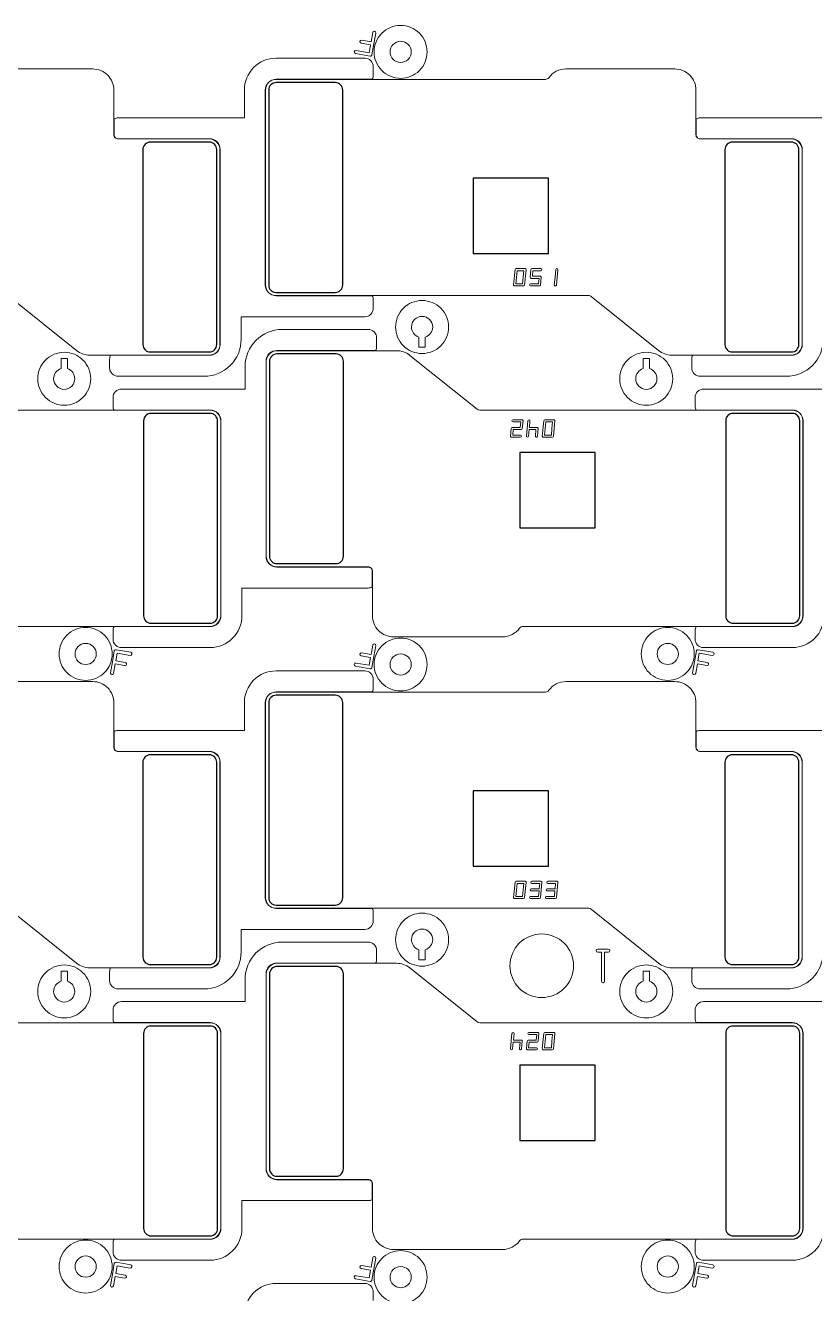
# Model space of a CAD drawing. Extents: x 2541 to 3941, y 2348 to 3338.
# Drawn here: x 3511.5 to 3548.7, y 2758.2 to 2818 of the extents above; entities that cross this region are included whole.
import ezdxf

# ---------------------------------------------------------------- set-up
doc = ezdxf.new("R2010")
doc.units = 0
doc.layers.get('0').update_dxf_attribs({"lineweight": 0})
doc.layers.add('barcodea-b_layer1', color=2, linetype='Continuous')
doc.layers.add('susa-b_layer0', color=1, linetype='Continuous')

msp = doc.modelspace()

# ---------------------------------------------------------------- linework, layer by layer
at = {"linetype": 'Continuous'}
for points in [[(3528.0033, 2817.65563, 1), (3527.85558, 2817.68168), (3527.77804, 2817.24194), (3527.3383, 2817.31948, 1), (3527.31226, 2817.17176), (3527.752, 2817.09422), (3527.68748, 2816.72834), (3527.07654, 2816.83606, 1), (3527.0505, 2816.68834), (3527.7353, 2816.56759, 0.414237), (3527.82218, 2816.62843), (3527.91268, 2817.14169), (3527.9128, 2817.14237)], [(3530.4251, 2816.76785, 0.414215), (3529.1751, 2818.01785, 0.414215), (3527.9251, 2816.76785, 0.414215), (3529.1751, 2815.51785, 0.414215)], [(3529.6751, 2816.76785, -0.414217), (3529.1751, 2816.26785, -0.414217), (3528.6751, 2816.76785, -0.414217), (3529.1751, 2817.26785, -0.414217)], [(3520.64959, 2802.957), (3520.64959, 2812.15688, 0.414219), (3520.14947, 2812.65701), (3515.84249, 2812.65701, -0.414223), (3515.64249, 2812.85701), (3515.64249, 2814.96181, 0.414215), (3514.64249, 2815.9618), (3509.5056, 2815.9618, 0.24029), (3508.69596, 2815.5492, -0.240069), (3508.53453, 2815.46701), (3495.82948, 2815.46701, 0.414366), (3495.3296, 2814.96689), (3495.3296, 2805.76701, 0.414365), (3495.82948, 2805.26688), (3510.57901, 2805.26688, -0.170771), (3510.70422, 2805.22284), (3513.87516, 2802.6771, 0.170765), (3514.50127, 2802.45688), (3520.14947, 2802.45688, 0.414218)], [(3527.88437, 2804.66688), (3527.88437, 2805.06688, 0.124386), (3527.83636, 2805.25688), (3523.29948, 2805.25688, -0.414365), (3522.7896, 2805.76701), (3522.7896, 2814.96688, -0.414366), (3523.29948, 2815.47701), (3527.83636, 2815.47701, 0.124392), (3527.88437, 2815.66701), (3527.88437, 2816.06701, 0.414218), (3527.48437, 2816.46701), (3523.29948, 2816.46701, 0.414364), (3521.7996, 2814.96638), (3521.7996, 2813.65701), (3515.84249, 2813.65701, 0.124388), (3515.65249, 2813.60901), (3515.65249, 2812.85701, 0.414224), (3515.84249, 2812.66701), (3520.14947, 2812.66701, -0.414218), (3520.65959, 2812.15688), (3520.65959, 2802.957, -0.414217), (3520.14947, 2802.44688), (3515.4905, 2802.44688, 0.124388), (3515.44249, 2802.25688), (3515.44249, 2801.85688, 0.414218), (3515.84249, 2801.45688), (3519.89959, 2801.45688, 0.414215), (3521.64959, 2803.20688), (3521.64959, 2804.26688), (3527.48437, 2804.26688, 0.414218)], [(3548.11959, 2802.957), (3548.11959, 2812.15688, 0.414219), (3547.61947, 2812.65701), (3543.31249, 2812.65701, -0.414223), (3543.11249, 2812.85701), (3543.11249, 2814.96181, 0.414215), (3542.11249, 2815.9618), (3536.9756, 2815.9618, 0.24029), (3536.16596, 2815.5492, -0.240069), (3536.00453, 2815.46701), (3523.29948, 2815.46701, 0.414366), (3522.7996, 2814.96689), (3522.7996, 2805.76701, 0.414365), (3523.29948, 2805.26688), (3538.04901, 2805.26688, -0.170771), (3538.17422, 2805.22284), (3541.34516, 2802.6771, 0.170765), (3541.97127, 2802.45688), (3547.61947, 2802.45688, 0.414218)], [(3535.09475, 2806.48429, 0.443552), (3535.0448, 2806.53906), (3534.62329, 2806.53906, 0.387555), (3534.57335, 2806.49383), (3534.50447, 2805.77478, 0.443552), (3534.55442, 2805.72001), (3534.97592, 2805.72001, 0.387555), (3535.02587, 2805.76524)], [(3535.81031, 2806.12477, 0.443552), (3535.76036, 2806.17953), (3535.3937, 2806.17953), (3535.41856, 2806.43906), (3535.79497, 2806.43906, 1), (3535.79497, 2806.53906), (3535.37329, 2806.53906, 0.387555), (3535.32335, 2806.49383), (3535.28891, 2806.1343, 0.443552), (3535.33886, 2806.07953), (3535.70552, 2806.07953), (3535.68066, 2805.82001), (3535.30425, 2805.82001, 1), (3535.30425, 2805.72001), (3535.72592, 2805.72001, 0.387555), (3535.77587, 2805.76524)], [(3536.59475, 2806.48429, 1), (3536.4952, 2806.49383), (3536.46076, 2806.1343), (3536.42633, 2805.77478, 1), (3536.52587, 2805.76524), (3536.56031, 2806.12477)], [(3531.43768, 2803.783, 0.414215), (3530.18768, 2805.033, 0.414215), (3528.93768, 2803.783, 0.414215), (3530.18768, 2802.533, 0.414215)], [(3530.68768, 2803.783, -0.327542), (3530.33768, 2803.30603), (3530.33768, 2802.83185), (3530.03768, 2802.83185), (3530.03768, 2803.30603, -0.327544), (3529.68768, 2803.783, -0.414217), (3530.18768, 2804.283, -0.414217)], [(3528.04341, 2802.86688), (3528.04341, 2803.26688, 0.414218), (3527.64341, 2803.66688), (3523.5863, 2803.66688, 0.414215), (3521.8363, 2801.91688), (3521.8363, 2800.85688), (3516.00153, 2800.85688, 0.414218), (3515.60153, 2800.45688), (3515.60153, 2800.05688, 0.124388), (3515.64953, 2799.86688), (3520.18642, 2799.86688, -0.414365), (3520.69629, 2799.35675), (3520.69629, 2790.15688, -0.414366), (3520.18642, 2789.64675), (3515.64953, 2789.64675, 0.124388), (3515.60153, 2789.45675), (3515.60153, 2789.05675, 0.414218), (3516.00153, 2788.65675), (3520.18642, 2788.65675, 0.414364), (3521.68629, 2790.15738), (3521.68629, 2791.46675), (3527.64341, 2791.46675, 0.124386), (3527.83341, 2791.51475), (3527.83341, 2792.26675, 0.414224), (3527.64341, 2792.45675), (3523.33643, 2792.45675, -0.414218), (3522.8263, 2792.96688), (3522.8263, 2802.16676, -0.414217), (3523.33643, 2802.67688), (3527.9954, 2802.67688, 0.124392)], [(3520.68629, 2790.15687), (3520.68629, 2799.35675, 0.414365), (3520.18642, 2799.85688), (3505.43689, 2799.85688, -0.170771), (3505.31168, 2799.90092), (3502.14074, 2802.44666, 0.170765), (3501.51463, 2802.66688), (3495.86643, 2802.66688, 0.414218), (3495.3663, 2802.16676), (3495.3663, 2792.96688, 0.414219), (3495.86643, 2792.46675), (3500.17341, 2792.46675, -0.414223), (3500.37341, 2792.26675), (3500.37341, 2790.16195, 0.414215), (3501.3734, 2789.16196), (3506.5103, 2789.16196, 0.24029), (3507.31994, 2789.57456, -0.240069), (3507.48137, 2789.65675), (3520.18642, 2789.65675, 0.414366)], [(3514.54822, 2801.34076, 0.414215), (3513.29822, 2802.59076, 0.414215), (3512.04822, 2801.34076, 0.414215), (3513.29822, 2800.09076, 0.414215)], [(3513.79822, 2801.34076, -0.414217), (3513.29822, 2800.84076, -0.414217), (3512.79822, 2801.34076, -0.327542), (3513.14822, 2801.81773), (3513.14822, 2802.29191), (3513.44822, 2802.29191), (3513.44822, 2801.81773, -0.327544)], [(3548.15629, 2790.15687), (3548.15629, 2799.35675, 0.414365), (3547.65642, 2799.85688), (3532.90689, 2799.85688, -0.170771), (3532.78168, 2799.90092), (3529.61074, 2802.44666, 0.170765), (3528.98463, 2802.66688), (3523.33643, 2802.66688, 0.414218), (3522.8363, 2802.16676), (3522.8363, 2792.96688, 0.414219), (3523.33643, 2792.46675), (3527.64341, 2792.46675, -0.414223), (3527.84341, 2792.26675), (3527.84341, 2790.16195, 0.414215), (3528.8434, 2789.16196), (3533.9803, 2789.16196, 0.24029), (3534.78994, 2789.57456, -0.240069), (3534.95137, 2789.65675), (3547.65642, 2789.65675, 0.414366)], [(3542.01822, 2801.34076, 0.414215), (3540.76822, 2802.59076, 0.414215), (3539.51822, 2801.34076, 0.414215), (3540.76822, 2800.09076, 0.414215)], [(3541.26822, 2801.34076, -0.414217), (3540.76822, 2800.84076, -0.414217), (3540.26822, 2801.34076, -0.327542), (3540.61822, 2801.81773), (3540.61822, 2802.29191), (3540.91822, 2802.29191), (3540.91822, 2801.81773, -0.327544)], [(3534.95142, 2799.34898, 0.443552), (3534.90148, 2799.40375), (3534.4798, 2799.40375, 1), (3534.4798, 2799.30375), (3534.84663, 2799.30375), (3534.82178, 2799.04423), (3534.44554, 2799.04423, 0.387555), (3534.39559, 2798.99899), (3534.36115, 2798.63947, 0.443552), (3534.4111, 2798.5847), (3534.83278, 2798.5847, 1), (3534.83278, 2798.6847), (3534.46594, 2798.6847), (3534.4908, 2798.94423), (3534.86704, 2798.94423, 0.387555), (3534.91699, 2798.98946)], [(3535.66699, 2798.98946, 0.443552), (3535.61704, 2799.04423), (3535.25038, 2799.04423), (3535.27957, 2799.34898, 1), (3535.18003, 2799.35852), (3535.11115, 2798.63947, 1), (3535.2107, 2798.62993), (3535.2408, 2798.94423), (3535.5622, 2798.94423), (3535.53301, 2798.63947, 1), (3535.63255, 2798.62993)], [(3536.45142, 2799.34898, 0.443552), (3536.40148, 2799.40375), (3535.97997, 2799.40375, 0.387555), (3535.93003, 2799.35852), (3535.86115, 2798.63947, 0.443552), (3535.9111, 2798.5847), (3536.3326, 2798.5847, 0.387555), (3536.38255, 2798.62993)], [(3515.5608, 2788.35591, 0.414215), (3514.3108, 2789.60591, 0.414215), (3513.0608, 2788.35591, 0.414215), (3514.3108, 2787.10591, 0.414215)], [(3543.0308, 2788.35591, 0.414215), (3541.7808, 2789.60591, 0.414215), (3540.5308, 2788.35591, 0.414215), (3541.7808, 2787.10591, 0.414215)], [(3530.4251, 2787.85785, 0.414215), (3529.1751, 2789.10785, 0.414215), (3527.9251, 2787.85785, 0.414215), (3529.1751, 2786.60785, 0.414215)], [(3514.8108, 2788.35591, -0.414217), (3514.3108, 2787.85591, -0.414217), (3513.8108, 2788.35591, -0.414217), (3514.3108, 2788.85591, -0.414217)], [(3516.4354, 2788.43542), (3515.7506, 2788.55617, 0.414237), (3515.66372, 2788.49533), (3515.57322, 2787.98207), (3515.5731, 2787.98139), (3515.4826, 2787.46813, 1), (3515.63032, 2787.44208), (3515.70785, 2787.88182), (3516.14759, 2787.80428, 1), (3516.17364, 2787.952), (3515.7339, 2788.02954), (3515.79842, 2788.39542), (3516.40936, 2788.2877, 1)], [(3528.0033, 2788.74563, 1), (3527.85558, 2788.77168), (3527.77804, 2788.33194), (3527.3383, 2788.40948, 1), (3527.31226, 2788.26176), (3527.752, 2788.18422), (3527.68748, 2787.81834), (3527.07654, 2787.92606, 1), (3527.0505, 2787.77834), (3527.7353, 2787.65759, 0.414237), (3527.82218, 2787.71843), (3527.91268, 2788.23169), (3527.9128, 2788.23237)], [(3542.2808, 2788.35591, -0.414217), (3541.7808, 2787.85591, -0.414217), (3541.2808, 2788.35591, -0.414217), (3541.7808, 2788.85591, -0.414217)], [(3543.9054, 2788.43542), (3543.2206, 2788.55617, 0.414237), (3543.13372, 2788.49533), (3543.04322, 2787.98207), (3543.0431, 2787.98139), (3542.9526, 2787.46813, 1), (3543.10032, 2787.44208), (3543.17785, 2787.88182), (3543.61759, 2787.80428, 1), (3543.64364, 2787.952), (3543.2039, 2788.02954), (3543.26842, 2788.39542), (3543.87936, 2788.2877, 1)], [(3529.6751, 2787.85785, -0.414217), (3529.1751, 2787.35785, -0.414217), (3528.6751, 2787.85785, -0.414217), (3529.1751, 2788.35785, -0.414217)], [(3527.88437, 2775.75688), (3527.88437, 2776.15688, 0.124386), (3527.83636, 2776.34688), (3523.29948, 2776.34688, -0.414365), (3522.7896, 2776.85701), (3522.7896, 2786.05688, -0.414366), (3523.29948, 2786.56701), (3527.83636, 2786.56701, 0.124392), (3527.88437, 2786.75701), (3527.88437, 2787.15701, 0.414218), (3527.48437, 2787.55701), (3523.29948, 2787.55701, 0.414364), (3521.7996, 2786.05638), (3521.7996, 2784.74701), (3515.84249, 2784.74701, 0.124388), (3515.65249, 2784.69901), (3515.65249, 2783.94701, 0.414224), (3515.84249, 2783.75701), (3520.14947, 2783.75701, -0.414218), (3520.65959, 2783.24688), (3520.65959, 2774.047, -0.414217), (3520.14947, 2773.53688), (3515.4905, 2773.53688, 0.124388), (3515.44249, 2773.34688), (3515.44249, 2772.94688, 0.414218), (3515.84249, 2772.54688), (3519.89959, 2772.54688, 0.414215), (3521.64959, 2774.29688), (3521.64959, 2775.35688), (3527.48437, 2775.35688, 0.414218)], [(3520.64959, 2774.047), (3520.64959, 2783.24688, 0.414219), (3520.14947, 2783.74701), (3515.84249, 2783.74701, -0.414223), (3515.64249, 2783.94701), (3515.64249, 2786.05181, 0.414215), (3514.64249, 2787.0518), (3509.5056, 2787.0518, 0.24029), (3508.69596, 2786.6392, -0.240069), (3508.53453, 2786.55701), (3495.82948, 2786.55701, 0.414366), (3495.3296, 2786.05689), (3495.3296, 2776.85701, 0.414365), (3495.82948, 2776.35688), (3510.57901, 2776.35688, -0.170771), (3510.70422, 2776.31284), (3513.87516, 2773.7671, 0.170765), (3514.50127, 2773.54688), (3520.14947, 2773.54688, 0.414218)], [(3548.11959, 2774.047), (3548.11959, 2783.24688, 0.414219), (3547.61947, 2783.74701), (3543.31249, 2783.74701, -0.414223), (3543.11249, 2783.94701), (3543.11249, 2786.05181, 0.414215), (3542.11249, 2787.0518), (3536.9756, 2787.0518, 0.24029), (3536.16596, 2786.6392, -0.240069), (3536.00453, 2786.55701), (3523.29948, 2786.55701, 0.414366), (3522.7996, 2786.05689), (3522.7996, 2776.85701, 0.414365), (3523.29948, 2776.35688), (3538.04901, 2776.35688, -0.170771), (3538.17422, 2776.31284), (3541.34516, 2773.7671, 0.170765), (3541.97127, 2773.54688), (3547.61947, 2773.54688, 0.414218)], [(3535.09475, 2777.57429, 0.443552), (3535.0448, 2777.62906), (3534.62329, 2777.62906, 0.387555), (3534.57335, 2777.58383), (3534.50447, 2776.86478, 0.443552), (3534.55442, 2776.81001), (3534.97592, 2776.81001, 0.387555), (3535.02587, 2776.85524)], [(3535.84475, 2777.57429, 0.443552), (3535.7948, 2777.62906), (3535.37312, 2777.62906, 1), (3535.37312, 2777.52906), (3535.73996, 2777.52906), (3535.7151, 2777.26953), (3535.33868, 2777.26953, 1), (3535.33868, 2777.16953), (3535.70552, 2777.16953), (3535.68066, 2776.91001), (3535.30425, 2776.91001, 1), (3535.30425, 2776.81001), (3535.72592, 2776.81001, 0.387555), (3535.77587, 2776.85524)], [(3536.59475, 2777.57429, 0.443552), (3536.5448, 2777.62906), (3536.12312, 2777.62906, 1), (3536.12312, 2777.52906), (3536.48996, 2777.52906), (3536.4651, 2777.26953), (3536.08868, 2777.26953, 1), (3536.08868, 2777.16953), (3536.45552, 2777.16953), (3536.43066, 2776.91001), (3536.05425, 2776.91001, 1), (3536.05425, 2776.81001), (3536.47592, 2776.81001, 0.387555), (3536.52587, 2776.85524)], [(3531.43768, 2774.873, 0.414215), (3530.18768, 2776.123, 0.414215), (3528.93768, 2774.873, 0.414215), (3530.18768, 2773.623, 0.414215)], [(3530.68768, 2774.873, -0.327542), (3530.33768, 2774.39603), (3530.33768, 2773.92185), (3530.03768, 2773.92185), (3530.03768, 2774.39603, -0.327544), (3529.68768, 2774.873, -0.414217), (3530.18768, 2775.373, -0.414217)], [(3528.04341, 2773.95688), (3528.04341, 2774.35688, 0.414218), (3527.64341, 2774.75688), (3523.5863, 2774.75688, 0.414215), (3521.8363, 2773.00688), (3521.8363, 2771.94688), (3516.00153, 2771.94688, 0.414218), (3515.60153, 2771.54688), (3515.60153, 2771.14688, 0.124388), (3515.64953, 2770.95688), (3520.18642, 2770.95688, -0.414365), (3520.69629, 2770.44675), (3520.69629, 2761.24688, -0.414366), (3520.18642, 2760.73675), (3515.64953, 2760.73675, 0.124388), (3515.60153, 2760.54675), (3515.60153, 2760.14675, 0.414218), (3516.00153, 2759.74675), (3520.18642, 2759.74675, 0.414364), (3521.68629, 2761.24738), (3521.68629, 2762.55675), (3527.64341, 2762.55675, 0.124386), (3527.83341, 2762.60475), (3527.83341, 2763.35675, 0.414224), (3527.64341, 2763.54675), (3523.33643, 2763.54675, -0.414218), (3522.8263, 2764.05688), (3522.8263, 2773.25676, -0.414217), (3523.33643, 2773.76688), (3527.9954, 2773.76688, 0.124392)], [(3537.33489, 2773.64049, 0.414215), (3535.83489, 2775.14049, 0.414215), (3534.33489, 2773.64049, 0.414215), (3535.83489, 2772.14049, 0.414215)], [(3538.97392, 2774.28041, 1), (3538.97392, 2774.43041), (3538.72557, 2774.43041), (3538.47723, 2774.43041, 1), (3538.47723, 2774.28041), (3538.65057, 2774.28041), (3538.65057, 2772.91501, 1), (3538.80057, 2772.91501), (3538.80057, 2774.28041)], [(3520.68629, 2761.24687), (3520.68629, 2770.44675, 0.414365), (3520.18642, 2770.94688), (3505.43689, 2770.94688, -0.170771), (3505.31168, 2770.99092), (3502.14074, 2773.53666, 0.170765), (3501.51463, 2773.75688), (3495.86643, 2773.75688, 0.414218), (3495.3663, 2773.25676), (3495.3663, 2764.05688, 0.414219), (3495.86643, 2763.55675), (3500.17341, 2763.55675, -0.414223), (3500.37341, 2763.35675), (3500.37341, 2761.25195, 0.414215), (3501.3734, 2760.25196), (3506.5103, 2760.25196, 0.24029), (3507.31994, 2760.66456, -0.240069), (3507.48137, 2760.74675), (3520.18642, 2760.74675, 0.414366)], [(3514.54822, 2772.43076, 0.414215), (3513.29822, 2773.68076, 0.414215), (3512.04822, 2772.43076, 0.414215), (3513.29822, 2771.18076, 0.414215)], [(3548.15629, 2761.24687), (3548.15629, 2770.44675, 0.414365), (3547.65642, 2770.94688), (3532.90689, 2770.94688, -0.170771), (3532.78168, 2770.99092), (3529.61074, 2773.53666, 0.170765), (3528.98463, 2773.75688), (3523.33643, 2773.75688, 0.414218), (3522.8363, 2773.25676), (3522.8363, 2764.05688, 0.414219), (3523.33643, 2763.55675), (3527.64341, 2763.55675, -0.414223), (3527.84341, 2763.35675), (3527.84341, 2761.25195, 0.414215), (3528.8434, 2760.25196), (3533.9803, 2760.25196, 0.24029), (3534.78994, 2760.66456, -0.240069), (3534.95137, 2760.74675), (3547.65642, 2760.74675, 0.414366)], [(3542.01822, 2772.43076, 0.414215), (3540.76822, 2773.68076, 0.414215), (3539.51822, 2772.43076, 0.414215), (3540.76822, 2771.18076, 0.414215)], [(3513.79822, 2772.43076, -0.414217), (3513.29822, 2771.93076, -0.414217), (3512.79822, 2772.43076, -0.327542), (3513.14822, 2772.90773), (3513.14822, 2773.38191), (3513.44822, 2773.38191), (3513.44822, 2772.90773, -0.327544)], [(3541.26822, 2772.43076, -0.414217), (3540.76822, 2771.93076, -0.414217), (3540.26822, 2772.43076, -0.327542), (3540.61822, 2772.90773), (3540.61822, 2773.38191), (3540.91822, 2773.38191), (3540.91822, 2772.90773, -0.327544)], [(3534.91699, 2770.07946, 0.443552), (3534.86704, 2770.13423), (3534.50038, 2770.13423), (3534.52957, 2770.43898, 1), (3534.43003, 2770.44852), (3534.36115, 2769.72947, 1), (3534.4607, 2769.71993), (3534.4908, 2770.03423), (3534.8122, 2770.03423), (3534.78301, 2769.72947, 1), (3534.88255, 2769.71993)], [(3535.70142, 2770.43898, 0.443552), (3535.65148, 2770.49375), (3535.2298, 2770.49375, 1), (3535.2298, 2770.39375), (3535.59663, 2770.39375), (3535.57178, 2770.13423), (3535.19554, 2770.13423, 0.387555), (3535.14559, 2770.08899), (3535.11115, 2769.72947, 0.443552), (3535.1611, 2769.6747), (3535.58278, 2769.6747, 1), (3535.58278, 2769.7747), (3535.21594, 2769.7747), (3535.2408, 2770.03423), (3535.61704, 2770.03423, 0.387555), (3535.66699, 2770.07946)], [(3536.45142, 2770.43898, 0.443552), (3536.40148, 2770.49375), (3535.97997, 2770.49375, 0.387555), (3535.93003, 2770.44852), (3535.86115, 2769.72947, 0.443552), (3535.9111, 2769.6747), (3536.3326, 2769.6747, 0.387555), (3536.38255, 2769.71993)], [(3515.5608, 2759.44591, 0.414215), (3514.3108, 2760.69591, 0.414215), (3513.0608, 2759.44591, 0.414215), (3514.3108, 2758.19591, 0.414215)], [(3543.0308, 2759.44591, 0.414215), (3541.7808, 2760.69591, 0.414215), (3540.5308, 2759.44591, 0.414215), (3541.7808, 2758.19591, 0.414215)], [(3514.8108, 2759.44591, -0.414217), (3514.3108, 2758.94591, -0.414217), (3513.8108, 2759.44591, -0.414217), (3514.3108, 2759.94591, -0.414217)], [(3516.4354, 2759.52542), (3515.7506, 2759.64617, 0.414237), (3515.66372, 2759.58533), (3515.57322, 2759.07207), (3515.5731, 2759.07139), (3515.4826, 2758.55813, 1), (3515.63032, 2758.53208), (3515.70785, 2758.97182), (3516.14759, 2758.89428, 1), (3516.17364, 2759.042), (3515.7339, 2759.11954), (3515.79842, 2759.48542), (3516.40936, 2759.3777, 1)], [(3528.0033, 2759.83563, 1), (3527.85558, 2759.86168), (3527.77804, 2759.42194), (3527.3383, 2759.49948, 1), (3527.31226, 2759.35176), (3527.752, 2759.27422), (3527.68748, 2758.90834), (3527.07654, 2759.01606, 1), (3527.0505, 2758.86834), (3527.7353, 2758.74759, 0.414237), (3527.82218, 2758.80843), (3527.91268, 2759.32169), (3527.9128, 2759.32237)], [(3530.4251, 2758.94785, 0.414215), (3529.1751, 2760.19785, 0.414215), (3527.9251, 2758.94785, 0.414215), (3529.1751, 2757.69785, 0.414215)], [(3542.2808, 2759.44591, -0.414217), (3541.7808, 2758.94591, -0.414217), (3541.2808, 2759.44591, -0.414217), (3541.7808, 2759.94591, -0.414217)], [(3543.9054, 2759.52542), (3543.2206, 2759.64617, 0.414237), (3543.13372, 2759.58533), (3543.04322, 2759.07207), (3543.0431, 2759.07139), (3542.9526, 2758.55813, 1), (3543.10032, 2758.53208), (3543.17785, 2758.97182), (3543.61759, 2758.89428, 1), (3543.64364, 2759.042), (3543.2039, 2759.11954), (3543.26842, 2759.48542), (3543.87936, 2759.3777, 1)], [(3529.6751, 2758.94785, -0.414217), (3529.1751, 2758.44785, -0.414217), (3528.6751, 2758.94785, -0.414217), (3529.1751, 2759.44785, -0.414217)]]:
    msp.add_lwpolyline(points, format="xyb", close=True, dxfattribs=at)
for points in [[(3549.2696, 2813.65701), (3543.31249, 2813.65701, 0.124388), (3543.12249, 2813.60901), (3543.12249, 2812.85701, 0.414224), (3543.31249, 2812.66701), (3547.61947, 2812.66701, -0.414218), (3548.12959, 2812.15688), (3548.12959, 2802.957, -0.414217), (3547.61947, 2802.44688), (3542.9605, 2802.44688, 0.124388), (3542.91249, 2802.25688), (3542.91249, 2801.85688, 0.414218), (3543.31249, 2801.45688), (3547.36959, 2801.45688, 0.414215), (3549.11959, 2803.20688)], [(3549.3063, 2800.85688), (3543.47153, 2800.85688, 0.414218), (3543.07153, 2800.45688), (3543.07153, 2800.05688, 0.124388), (3543.11953, 2799.86688), (3547.65642, 2799.86688, -0.414365), (3548.16629, 2799.35675), (3548.16629, 2790.15688, -0.414366), (3547.65642, 2789.64675), (3543.11953, 2789.64675, 0.124388), (3543.07153, 2789.45675), (3543.07153, 2789.05675, 0.414218), (3543.47153, 2788.65675), (3547.65642, 2788.65675, 0.414364), (3549.15629, 2790.15738)], [(3549.2696, 2784.74701), (3543.31249, 2784.74701, 0.124388), (3543.12249, 2784.69901), (3543.12249, 2783.94701, 0.414224), (3543.31249, 2783.75701), (3547.61947, 2783.75701, -0.414218), (3548.12959, 2783.24688), (3548.12959, 2774.047, -0.414217), (3547.61947, 2773.53688), (3542.9605, 2773.53688, 0.124388), (3542.91249, 2773.34688), (3542.91249, 2772.94688, 0.414218), (3543.31249, 2772.54688), (3547.36959, 2772.54688, 0.414215), (3549.11959, 2774.29688)], [(3549.3063, 2771.94688), (3543.47153, 2771.94688, 0.414218), (3543.07153, 2771.54688), (3543.07153, 2771.14688, 0.124388), (3543.11953, 2770.95688), (3547.65642, 2770.95688, -0.414365), (3548.16629, 2770.44675), (3548.16629, 2761.24688, -0.414366), (3547.65642, 2760.73675), (3543.11953, 2760.73675, 0.124388), (3543.07153, 2760.54675), (3543.07153, 2760.14675, 0.414218), (3543.47153, 2759.74675), (3547.65642, 2759.74675, 0.414364), (3549.15629, 2761.24738)], [(3527.88437, 2757.84701), (3527.88437, 2758.24701, 0.414218), (3527.48437, 2758.64701), (3523.29948, 2758.64701, 0.414364), (3521.7996, 2757.14638)]]:
    msp.add_lwpolyline(points, format="xyb", dxfattribs=at)
for points in [[(3534.98996, 2806.43906), (3534.96076, 2806.1343), (3534.93066, 2805.82001), (3534.60926, 2805.82001), (3534.63845, 2806.12477), (3534.66856, 2806.43906)], [(3536.34663, 2799.30375), (3536.31744, 2798.99899), (3536.28734, 2798.6847), (3535.96594, 2798.6847), (3535.99513, 2798.98946), (3536.02524, 2799.30375)], [(3534.98996, 2777.52906), (3534.96076, 2777.2243), (3534.93066, 2776.91001), (3534.60926, 2776.91001), (3534.63845, 2777.21477), (3534.66856, 2777.52906)], [(3536.34663, 2770.39375), (3536.31744, 2770.08899), (3536.28734, 2769.7747), (3535.96594, 2769.7747), (3535.99513, 2770.07946), (3536.02524, 2770.39375)]]:
    msp.add_lwpolyline(points, close=True, dxfattribs=at)
at = {"layer": 'barcodea-b_layer1', "linetype": 'Continuous'}
for points in [[(3536.16, 2807.25748), (3536.16, 2810.81348), (3532.604, 2810.81348), (3532.604, 2807.25748)], [(3538.35189, 2794.31028), (3538.35189, 2797.86628), (3534.79589, 2797.86628), (3534.79589, 2794.31028)], [(3536.16, 2778.34748), (3536.16, 2781.90348), (3532.604, 2781.90348), (3532.604, 2778.34748)], [(3538.35189, 2765.40028), (3538.35189, 2768.95628), (3534.79589, 2768.95628), (3534.79589, 2765.40028)]]:
    msp.add_lwpolyline(points, close=True, dxfattribs=at)
at = {"layer": 'susa-b_layer0', "linetype": 'Continuous'}
for points in [[(3526.43955, 2805.76701), (3526.43955, 2814.96714, 0.414221), (3526.08954, 2815.31715), (3523.29958, 2815.31715, 0.414218), (3522.94959, 2814.96714), (3522.94959, 2805.76726, 0.414197), (3523.29958, 2805.41725), (3526.08954, 2805.41725, 0.414007)], [(3520.49948, 2802.957), (3520.49948, 2812.15714, 0.414221), (3520.14947, 2812.50715), (3517.35951, 2812.50715, 0.414218), (3517.00952, 2812.15714), (3517.00952, 2802.95726, 0.414197), (3517.35951, 2802.60725), (3520.14947, 2802.60725, 0.414007)], [(3547.96948, 2802.957), (3547.96948, 2812.15714, 0.414221), (3547.61947, 2812.50715), (3544.82951, 2812.50715, 0.414218), (3544.47952, 2812.15714), (3544.47952, 2802.95726, 0.414197), (3544.82951, 2802.60725), (3547.61947, 2802.60725, 0.414007)], [(3526.47638, 2792.96662), (3526.47638, 2802.1665, 0.414197), (3526.12639, 2802.51651), (3523.33643, 2802.51651, 0.414007), (3522.98642, 2802.16676), (3522.98642, 2792.96662, 0.414221), (3523.33643, 2792.61661), (3526.12639, 2792.61661, 0.414218)], [(3520.53631, 2790.15662), (3520.53631, 2799.3565, 0.414197), (3520.18632, 2799.70651), (3517.39636, 2799.70651, 0.414007), (3517.04635, 2799.35675), (3517.04635, 2790.15662, 0.414221), (3517.39636, 2789.80661), (3520.18632, 2789.80661, 0.414218)], [(3548.00631, 2790.15662), (3548.00631, 2799.3565, 0.414197), (3547.65632, 2799.70651), (3544.86636, 2799.70651, 0.414007), (3544.51635, 2799.35675), (3544.51635, 2790.15662, 0.414221), (3544.86636, 2789.80661), (3547.65632, 2789.80661, 0.414218)], [(3526.43955, 2776.85701), (3526.43955, 2786.05714, 0.414221), (3526.08954, 2786.40715), (3523.29958, 2786.40715, 0.414218), (3522.94959, 2786.05714), (3522.94959, 2776.85726, 0.414197), (3523.29958, 2776.50725), (3526.08954, 2776.50725, 0.414007)], [(3520.49948, 2774.047), (3520.49948, 2783.24714, 0.414221), (3520.14947, 2783.59715), (3517.35951, 2783.59715, 0.414218), (3517.00952, 2783.24714), (3517.00952, 2774.04726, 0.414197), (3517.35951, 2773.69725), (3520.14947, 2773.69725, 0.414007)], [(3547.96948, 2774.047), (3547.96948, 2783.24714, 0.414221), (3547.61947, 2783.59715), (3544.82951, 2783.59715, 0.414218), (3544.47952, 2783.24714), (3544.47952, 2774.04726, 0.414197), (3544.82951, 2773.69725), (3547.61947, 2773.69725, 0.414007)], [(3526.47638, 2764.05662), (3526.47638, 2773.2565, 0.414197), (3526.12639, 2773.60651), (3523.33643, 2773.60651, 0.414007), (3522.98642, 2773.25676), (3522.98642, 2764.05662, 0.414221), (3523.33643, 2763.70661), (3526.12639, 2763.70661, 0.414218)], [(3520.53631, 2761.24662), (3520.53631, 2770.4465, 0.414197), (3520.18632, 2770.79651), (3517.39636, 2770.79651, 0.414007), (3517.04635, 2770.44675), (3517.04635, 2761.24662, 0.414221), (3517.39636, 2760.89661), (3520.18632, 2760.89661, 0.414218)], [(3548.00631, 2761.24662), (3548.00631, 2770.4465, 0.414197), (3547.65632, 2770.79651), (3544.86636, 2770.79651, 0.414007), (3544.51635, 2770.44675), (3544.51635, 2761.24662, 0.414221), (3544.86636, 2760.89661), (3547.65632, 2760.89661, 0.414218)]]:
    msp.add_lwpolyline(points, format="xyb", close=True, dxfattribs=at)

doc.saveas('drawing.dxf')
